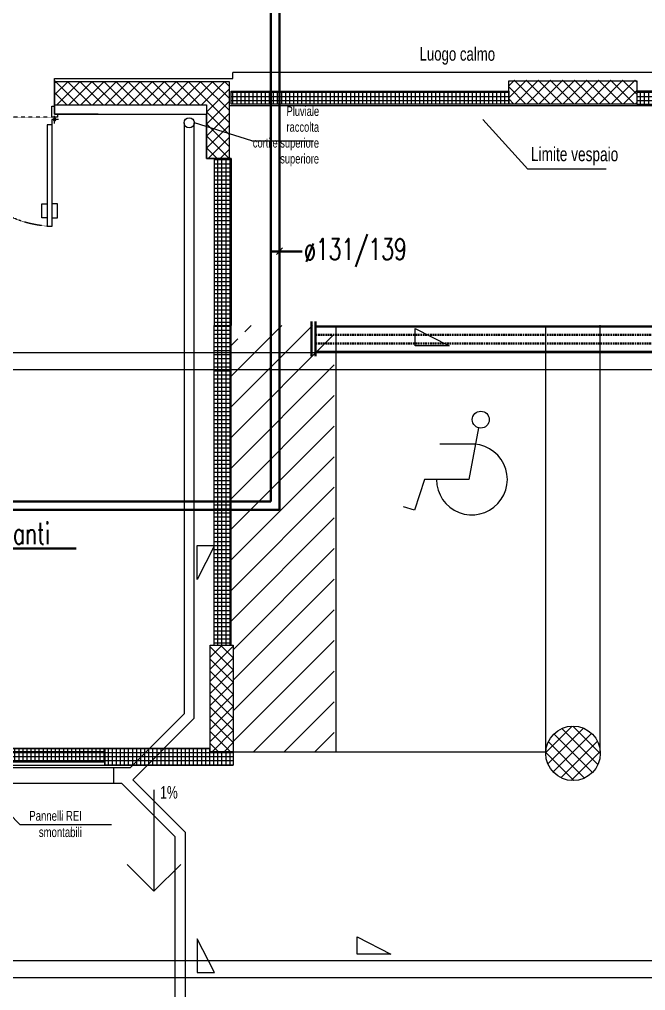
# Model space of a CAD drawing. Header units: millimetres. Extents: x -3782782348 to 131293, y -36553 to 57271.
# Drawn here: x 92807 to 93542, y 37061 to 38200 of the extents above; entities that cross this region are included whole.
import ezdxf

# ---------------------------------------------------------------- set-up
doc = ezdxf.new("R2010")
doc.units = ezdxf.units.MM
doc.header["$LTSCALE"] = 0.01
doc.linetypes.add('HIDDEN2', pattern=[4.7625, 3.175, -1.5875])
doc.linetypes.add('TRATTEGGIATA', pattern=[19.05, 12.7, -6.35])
for name, color, linetype in [('ESTRAZ', 2, 'Continuous'), ('X_MURI', 8, 'Continuous'), ('X_Parcheggi', 5, 'Continuous')]:
    doc.layers.add(name, color=color, linetype=linetype)
doc.layers.add('tubi_uta', color=253, linetype='Continuous', lineweight=50)
doc.styles.add('QUOTE', font='simplex.shx', dxfattribs={"width": 0.7})
doc.styles.add('ROMANS', font='romans')
pattern_1 = [(180, (139069.621, 4436.309), (-6e-16, -4.7625), []), (270, (139069.621, 4436.309), (4.7625, -9e-16), [])]

# ---------------------------------------------------------------- blocks, each defined once
blk = doc.blocks.new('hand')
at = {"layer": 'X_Parcheggi', "ltscale": 4}
for p, q in [((-43729.5, 32891), (-43740.8, 32830.4)), ((-43734.2, 32872), (-43774.8, 32872)), ((-43734.2, 32872), (-43734.2, 32872)), ((-43792.8, 32830.4), (-43804.5, 32794.5)), ((-43740.8, 32830.4), (-43792.8, 32830.4)), ((-43804.5, 32794.5), (-43817.4, 32798.2))]:
    blk.add_line(p, q, dxfattribs=at)
blk.add_circle((-43726.8, 32900.6), 9.94, dxfattribs=at)
blk.add_arc((-43737.2, 32830.5), 41.6, 180.2552, 94.1277, dxfattribs=at)
blk = doc.blocks.new('porta 120 metallica')
blk.add_line((66, 71.6), (66, -78.7))
at = {"linetype": 'ByBlock'}
for p, q in [((-4.4, -6.2), (3.4, -6.2)), ((0.1, -10.8), (0.1, -1.7))]:
    blk.add_line(p, q, dxfattribs=at)
at = {"color": 5, "linetype": 'HIDDEN2'}
blk.add_line((3.5, -3.5), (123.5, -3.5), dxfattribs=at)
at = {"linetype": 'ByBlock'}
for points in [[(-3.5, 0), (-3.5, -3.5), (3.5, -3.5), (3.5, 9.5), (0, 9.5), (0, 0)], [(123.5, -3.5), (123.5, 9.5), (127, 9.5), (127, 0), (130.5, 0), (130.5, -3.5)], [(8.8, -12.3), (8.8, -131.2), (3.5, -131.2), (3.5, -131.2), (2.8, -131.2), (2.8, -6.2), (3.5, -6.2), (3.5, -12.3)]]:
    blk.add_lwpolyline(points, close=True, dxfattribs=at)
for points in [[(2.8, -121.4), (-3.3, -121.4), (-3.3, -105.1), (2.8, -105.1)], [(8.8, -121.4), (14.9, -121.4), (14.9, -105.1), (8.8, -105.1)]]:
    blk.add_lwpolyline(points, dxfattribs=at)
blk.add_circle((0.1, -6.2), 1.51, dxfattribs=at)
at = {"color": 5, "linetype": 'HIDDEN2'}
blk.add_arc((0, -8), 123.6, 274.0732, 2.0664, dxfattribs=at)

msp = doc.modelspace()

# ---------------------------------------------------------------- hatches: boundary and pattern name
at = {"layer": 'X_MURI', "ltscale": 4}
h = msp.add_hatch(dxfattribs=at)
h.set_pattern_fill('_USER', color=256, scale=10, angle=45, style=0, double=1, pattern_type=0)
h.set_pattern_definition([(45, (96724.817, -16956.502), (-7.0710678, 7.0710678), []), (135, (96724.817, -16956.502), (-7.0710678, -7.0710678), [])])
edge = h.paths.add_edge_path()
edge.add_line((93026.5, 38037), (93053.5, 38037))
edge.add_line((93053.5, 38037), (93053.5, 38127))
edge.add_line((93053.5, 38127), (92848.5, 38127))
edge.add_line((92848.5, 38127), (92848.5, 38100))
edge.add_line((92848.5, 38100), (93026.5, 38100))
edge.add_line((93026.5, 38100), (93026.5, 38037))
h = msp.add_hatch(dxfattribs=at)
h.set_pattern_fill('_USER', color=256, scale=10, angle=45, style=0, double=1, pattern_type=0)
h.set_pattern_definition([(45, (331965.597, -31379.792), (-7.0710678, 7.0710678), []), (135, (331965.597, -31379.792), (-7.0710678, -7.0710678), [])])
h.paths.add_polyline_path([(93381.4, 38129), (93531.4, 38129), (93531.4, 38101), (93381.4, 38101)])
h = msp.add_hatch(dxfattribs=at)
h.set_pattern_fill('NET', color=256, scale=1.5, angle=180, style=0)
h.set_pattern_definition([(180, (96724.818, -16944.5188), (-6e-16, -4.7625), []), (270, (96724.818, -16944.5188), (4.7625, -9e-16), [])])
h.paths.add_polyline_path([(93055.5, 38101), (93055.5, 38116), (93381.4, 38116), (93381.4, 38101)])
h = msp.add_hatch(dxfattribs=at)
h.set_pattern_fill('NET', color=256, scale=1.5, angle=180, style=0)
h.set_pattern_definition([(360, (90187.8907, -16944.5188), (-6e-10, -4.7625), []), (270, (90187.8907, -16944.5188), (-4.7625, 6e-10), [])])
h.paths.add_polyline_path([(93771.1, 38101), (93771.1, 38116), (93531.4, 38116), (93531.4, 38101)])
h = msp.add_hatch(dxfattribs=at)
h.set_pattern_fill('NET', color=256, scale=1.5, angle=180, style=0)
h.set_pattern_definition(pattern_1)
h.paths.add_polyline_path([(93055.5, 38037), (93035.5, 38037), (93035.5, 37841.3), (93055.5, 37841.3)])
h.paths.add_polyline_path([(93055.5, 37841.3), (93035.5, 37841.3), (93035.5, 37809.7), (93055.5, 37809.7)])
h.paths.add_polyline_path([(93055.5, 37809.7), (93035.5, 37809.7), (93035.5, 37789.7), (93055.5, 37789.7)])
h.paths.add_polyline_path([(93055.5, 37789.7), (93035.5, 37789.7), (93035.5, 37583.2), (93035.9, 37583.2), (93035.5, 37582.4), (93035.5, 37466.2), (93055.5, 37466.2)])
h.paths.add_polyline_path([(93034.2, 37913), (93056.7, 37913), (93056.7, 37934.7), (93034.2, 37934.7)], flags=9)
h.paths.add_polyline_path([(93034.2, 37751.9), (93056.7, 37751.9), (93056.7, 37773.6), (93034.2, 37773.6)], flags=9)
h = msp.add_hatch(dxfattribs=at)
h.set_pattern_fill('ANSI31', color=256, scale=8, angle=720, style=0)
h.set_pattern_definition([(45, (96724.817, -16956.502), (-17.960512, 17.960512), [])])
h.paths.add_polyline_path([(93055.5, 37825.4), (93055.5, 37466.2), (93058, 37466.2), (93058, 37341.3), (93055.5, 37341.3), (93055.5, 37341.1), (93176.6, 37341.1), (93176.6, 37841.3), (93071.7, 37841.3), (93071.7, 37825.4)])
h = msp.add_hatch(dxfattribs=at)
h.set_pattern_fill('_USER', color=256, scale=10, angle=45, style=0, double=1, pattern_type=0)
h.set_pattern_definition([(45, (139069.621, 4436.309), (-7.0710678, 7.0710678), []), (135, (139069.621, 4436.309), (-7.0710678, -7.0710678), [])])
h.paths.add_polyline_path([(91732, 37351.3), (91732, 37476.2), (91705, 37476.2), (91705, 37351.3)])
edge = h.paths.add_edge_path(flags=17)
edge.add_arc((93456.7, 37341.1), 32, 0, 360)
edge = h.paths.add_edge_path(flags=17)
edge.add_arc((93456.7, 37341.1), 32, 0, 360)
edge = h.paths.add_edge_path()
edge.add_line((93031, 37428.9), (93031, 37466.2))
edge.add_line((93031, 37466.2), (93058, 37466.2))
edge.add_line((93058, 37466.2), (93058, 37341.3))
edge.add_line((93058, 37341.3), (93031, 37341.3))
edge.add_line((93031, 37341.3), (93031, 37424.1))
h = msp.add_hatch(dxfattribs=at)
h.set_pattern_fill('ANSI37', color=256, scale=3.5, angle=180, style=0)
h.set_pattern_definition([(225, (96724.817, -16956.502), (7.857724, -7.857724), []), (315, (96724.817, -16956.502), (7.857724, 7.857724), [])])
edge = h.paths.add_edge_path()
edge.add_arc((93456.7, 37339.4), 32, 0, 360)
h = msp.add_hatch(dxfattribs=at)
h.set_pattern_fill('NET', color=256, scale=1.5, angle=180, style=0)
h.set_pattern_definition(pattern_1)
h.paths.add_polyline_path([(92647.5, 37345.5), (92497.1, 37345.5), (92497.1, 37325.5), (92647.5, 37325.5)])
h.paths.add_polyline_path([(92907.5, 37341.5), (92647.5, 37341.5), (92647.5, 37329.5), (92907.5, 37329.5)])
h.paths.add_polyline_path([(92907.5, 37345.5), (92647.5, 37345.5), (92647.5, 37341.5), (92907.5, 37341.5)])
h.paths.add_polyline_path([(92734.9, 37329.5), (92647.5, 37329.5), (92647.5, 37325.5), (92738.9, 37325.5)])
h.paths.add_polyline_path([(92960.1, 37345.5), (92907.5, 37345.5), (92907.5, 37325.5), (92940.1, 37325.5)])
h.paths.add_polyline_path([(92977, 37345.5), (92960.1, 37345.5), (92940.1, 37325.5), (92957, 37325.5)])
h.paths.add_polyline_path([(93058, 37341.3), (93031, 37341.3), (93031, 37345.5), (92977, 37345.5), (92957, 37325.5), (93058, 37325.5)])
h.paths.add_polyline_path([(92523.9, 37324.2), (92523.9, 37346.6), (92502.2, 37346.6), (92502.2, 37324.2)], flags=9)

# ---------------------------------------------------------------- linework, layer by layer
at = {"color": 7, "ltscale": 10}
msp.add_line((93108.8, 37924.6), (93116, 37932.3), dxfattribs=at)
at = {"layer": 'tubi_uta', "color": 6}
for p, q in [((93102.1, 38346.1, 0), (93102.1, 37634.9, 0)), ((93112.2, 38336, 0), (93112.2, 37624.9, 0)), ((93154.7, 37810.2, 0), (94277.1, 37810.2, 0)), ((92384.1, 37634.9, 0), (93102.1, 37634.9, 0)), ((92384.1, 37624.9, 0), (93112.2, 37624.9, 0))]:
    msp.add_line(p, q, dxfattribs=at)
at = {"layer": 'tubi_uta', "color": 1}
for p, q in [((93138.7, 37928.2), (93102.1, 37928.2)), ((93149.7, 37845.8, 0), (93149.7, 37805.2, 0)), ((93154.7, 37845.8, 0), (93154.7, 37805.2, 0)), ((92873.6, 37579.7, 0), (92619.6, 37579.7, 0))]:
    msp.add_line(p, q, dxfattribs=at)
at = {"layer": 'tubi_uta', "color": 30, "linetype": 'Continuous', "ltscale": 15}
msp.add_line((93154.7, 37840.2, 0), (94231.7, 37840.2, 0), dxfattribs=at)
at = {"layer": 'tubi_uta', "color": 30, "linetype": 'TRATTEGGIATA', "ltscale": 15}
msp.add_line((93154.7, 37830.2, 0), (94248.1, 37830.2, 0), dxfattribs=at)
at = {"layer": 'tubi_uta', "color": 6, "linetype": 'TRATTEGGIATA', "ltscale": 15}
msp.add_line((93154.7, 37820.2, 0), (94263.3, 37820.2, 0), dxfattribs=at)
at = {"layer": 'X_MURI', "ltscale": 4}
for p, q in [((93771.1, 38138, 0), (93057.5, 38138, 0)), ((92848.5, 38089, 0), (92848.5, 38131, 0)), ((93057.5, 38131, 0), (93057.5, 38131, 0)), ((92848.5, 38100, 0), (92848.5, 38089, 0)), ((92899.4, 38089, 0), (92848.5, 38089, 0)), ((93771.1, 38099, 0), (93053.5, 38099, 0)), ((93080, 38057.9, 0), (93012.4, 38078.9, 0)), ((93403.7, 38024.4, 0), (93350.7, 38083, 0)), ((93080, 38057.9, 0), (93152.2, 38057.9, 0)), ((93035.5, 38037, 0), (93026.6, 38037, 0)), ((93055.5, 38037, 0), (93035.5, 38037, 0)), ((93035.5, 38037, 0), (93035.5, 37841.3, 0)), ((93055.5, 38037, 0), (93055.5, 37841.3, 0)), ((93495.6, 38024.4, 0), (93403.7, 38024.4, 0)), ((93035.5, 37466.2, 0), (93035.5, 37841.3, 0)), ((93055.5, 37466.2, 0), (93055.5, 37841.3, 0)), ((93178.6, 37341.1, 0), (93178.6, 37841.3, 0)), ((93424.7, 37341.1, 0), (93424.7, 37841.3, 0)), ((93488.6, 37341.3, 0), (93488.6, 37841.6, 0)), ((93271.6, 37817.5, 0), (93271.6, 37837.8, 0)), ((93271.6, 37837.8, 0), (93311.3, 37817.5, 0)), ((93311.3, 37817.5, 0), (93271.6, 37817.5, 0)), ((92774.5, 37809.7, 0), (94472.8, 37809.7, 0)), ((92774.5, 37789.7, 0), (94472.8, 37789.7, 0)), ((92477.1, 37345.5, 0), (93031, 37345.5, 0)), ((92647.5, 37341.5, 0), (92907.5, 37341.5, 0)), ((92907.5, 37345.6, 0), (92907.5, 37325.5, 0)), ((92907.5, 37325.5, 0), (92907.5, 37345.5, 0)), ((93058, 37341.3, 0), (93058, 37325.5, 0)), ((93058, 37341.1, 0), (93424.7, 37341.1, 0)), ((92647.5, 37329.5, 0), (92907.5, 37329.5, 0)), ((92807.9, 37255.6), (92730.7, 37333.8, 0)), ((92497.1, 37325.5, 0), (93058, 37325.5, 0)), ((92647.5, 37325.5, 0), (92907.5, 37325.5, 0)), ((92990, 37241.6, 0), (92927.1, 37304.5, 0)), ((93002, 37246.6, 0), (92940.1, 37308.5, 0)), ((92964.9, 37296.7), (92964.9, 37177.7)), ((92915.1, 37255.6), (92807.9, 37255.6)), ((93002, 36803.2, 0), (93002, 37246.6, 0)), ((92990, 36803.2, 0), (92990, 37241.6, 0)), ((92964.9, 37177.7), (92933.4, 37209.2)), ((92964.9, 37177.7), (92996.4, 37209.2)), ((93203.3, 37103.9), (93203.3, 37124.2)), ((93203.3, 37124.2), (93242.9, 37103.9)), ((93242.9, 37103.9), (93203.3, 37103.9)), ((94472.8, 37096.2, 0), (92072.3, 37096.2, 0)), ((94472.8, 37076.2, 0), (92072.3, 37076.2, 0))]:
    msp.add_line(p, q, dxfattribs=at)
at = {"layer": 'X_MURI', "ltscale": 4, "elevation": 0}
for points in [[(93025.5, 38131), (93057.5, 38131), (93057.5, 38138)], [(92848.5, 38131), (93017.5, 38131), (93025.5, 38131)], [(92848.5, 38129), (92848.5, 38129), (92848.5, 38119)], [(93026.5, 38037), (93053.5, 38037), (93053.5, 38127), (92848.5, 38127), (92848.5, 38100), (93026.5, 38100), (93026.5, 38037)], [(93055.5, 38101), (93055.5, 38101), (93055.5, 38116), (93381.4, 38116), (93381.4, 38101), (93055.5, 38101)], [(93771.1, 38101), (93771.1, 38101), (93771.1, 38116), (93531.4, 38116), (93531.4, 38101), (93771.1, 38101)], [(92848.5, 38089), (93026.5, 38089)], [(93026.6, 38037), (93026.5, 38089)], [(93000.3, 38078.9), (93000.3, 37385.7), (92937.1, 37322.5), (92229.7, 37322.5)], [(92940.1, 37308.5), (93012.3, 37380.7), (93012.3, 38078.9)], [(93031, 37424.1), (93031, 37466.2), (93058, 37466.2), (93058, 37341.3), (93031, 37341.3), (93031, 37424.1)], [(93033.5, 37341.2), (93033.5, 37341.3)], [(92917.7, 37322.5), (92917.7, 37304.5)], [(92235.9, 37304.5), (92927.1, 37304.5)]]:
    msp.add_lwpolyline(points, dxfattribs=at)
msp.add_lwpolyline([(93381.4, 38128), (93531.4, 38128), (93531.4, 38101), (93381.4, 38101)], close=True, dxfattribs=at)
at = {"layer": 'X_MURI', "ltscale": 4}
for points in [[(93055.5, 38037), (93035.5, 38037), (93035.5, 38033.5), (93035.5, 37841.3), (93055.5, 37841.3)], [(93035.9, 37583.2), (93015.6, 37543.5), (93015.6, 37583.2)], [(93035.9, 37082.3), (93015.6, 37122), (93015.6, 37082.3)]]:
    msp.add_lwpolyline(points, close=True, dxfattribs=at)
for centre, radius in [((93006.4, 38078.9, 0), 6), ((93456.7, 37339.4, 0), 32)]:
    msp.add_circle(centre, radius, dxfattribs=at)

# ---------------------------------------------------------------- block references
at = {"layer": 'X_MURI', "ltscale": 4, "xscale": -1}
msp.add_blockref('porta 120 metallica', (92848.5, 38089, 0), dxfattribs=at)
at = {"layer": 'X_MURI', "ltscale": 4}
msp.add_blockref('hand', (137075.2, 4830.2, 0), dxfattribs=at)

# ---------------------------------------------------------------- texts
at = {"layer": 'ESTRAZ', "color": 3, "style": 'ROMANS', "width": 0.7}
for s, p in [('ø131/139', (93140.8, 37918.4, 0)), ('Tubazioni passanti ', (92625.4, 37584.8, 0))]:
    msp.add_text(s, height=25, dxfattribs=at).set_placement(p)
at = {"layer": 'X_MURI', "ltscale": 4, "style": 'QUOTE'}
for s, insert, char_height, width, attachment_point, rotation in [('{\\fArial|b0|i0|c0|p34;\\H10.9x;Luogo calmo}', (93365.2, 38146.9), 1.452, 214.705, 9, 359.8509), ('{\\fArial|b0|i0|c0|p34;\\H10.9x;Pluviale\\Praccolta\\Pcortile superiore\\Psuperiore}', (93158.6, 38027.8, 0), 1.024, 218.702, 9, 359.8509), ('{\\fArial|b0|i0|c0|p34;\\H0.8x;Limite vespaio}', (93509.7, 38028.9, 0), 20.48, 332.978, 9, 359.8509), ('{\\fArial|b0|i0|c0|p34;\\H10.9x;1%}', (92972.2, 37286.2), 1.345, 160.38, 7, 0.1491), ('{\\fArial|b0|i0|c0|p34;\\H0.8x;Pannelli REI\\Psmontabili}', (92880.4, 37241, 0), 14.336, 233.085, 9, 359.8509)]:
    msp.add_mtext(s, dxfattribs=dict(at, insert=insert, char_height=char_height, width=width, attachment_point=attachment_point, rotation=rotation))

doc.saveas('drawing.dxf')
